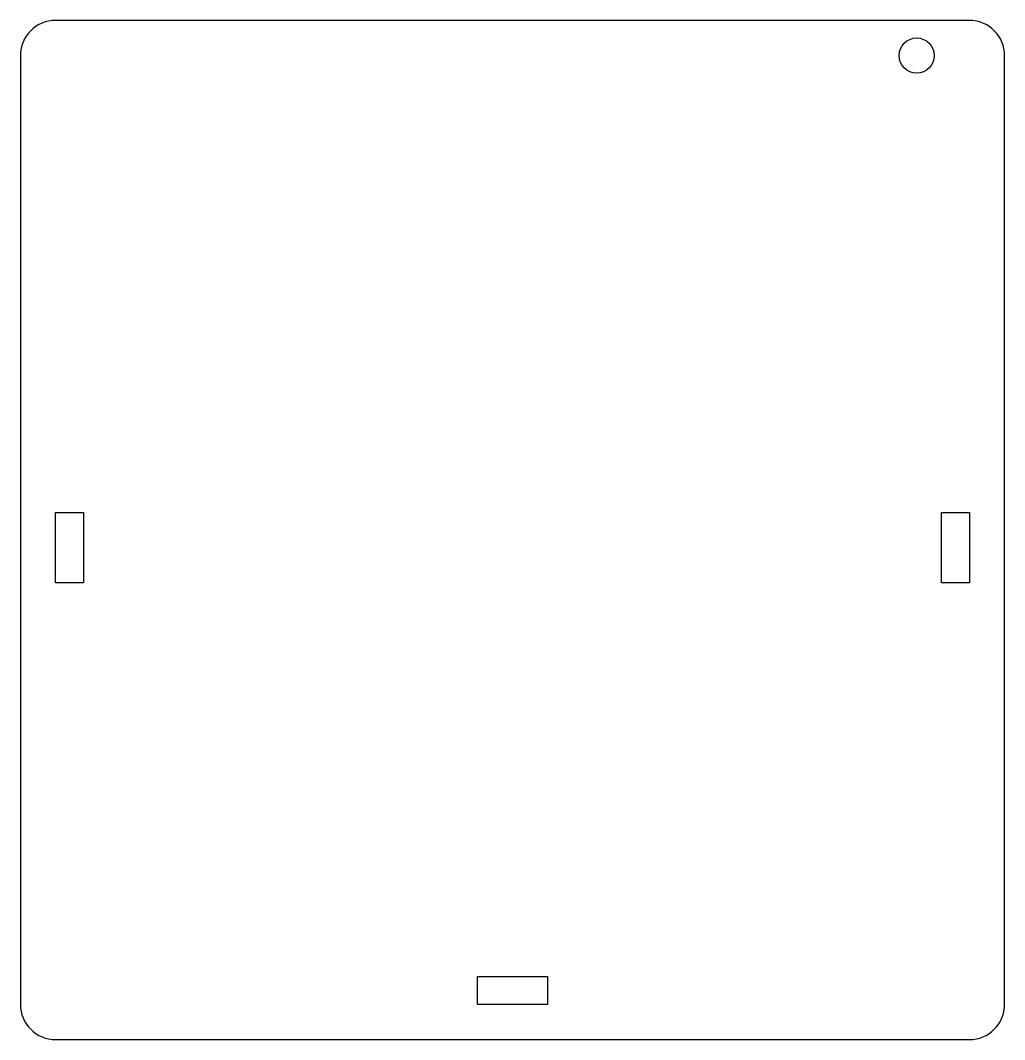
# Model space of a CAD drawing. Header units: millimetres. Extents: x -131 to 9, y -135 to 10.
import ezdxf

# ---------------------------------------------------------------- set-up
doc = ezdxf.new("R2010")
doc.units = ezdxf.units.MM
doc.layers.get('0').update_dxf_attribs({"linetype": 'CONTINUOUS'})

msp = doc.modelspace()

# ---------------------------------------------------------------- linework, layer by layer
msp.add_lwpolyline([(4, -135, 0.414214), (9, -130), (9, 5, 0.414214), (4, 10), (-126, 10, 0.414214), (-131, 5), (-131, -130, 0.414214), (-126, -135)], format="xyb", close=True)
for points in [[(-126, -70), (-126, -60), (-122, -60), (-122, -70)], [(0, -60), (4, -60), (4, -70), (0, -70)], [(-66, -126), (-56, -126), (-56, -130), (-66, -130)]]:
    msp.add_lwpolyline(points, close=True)
msp.add_circle((-3.5, 5), 2.5)

doc.saveas('drawing.dxf')
